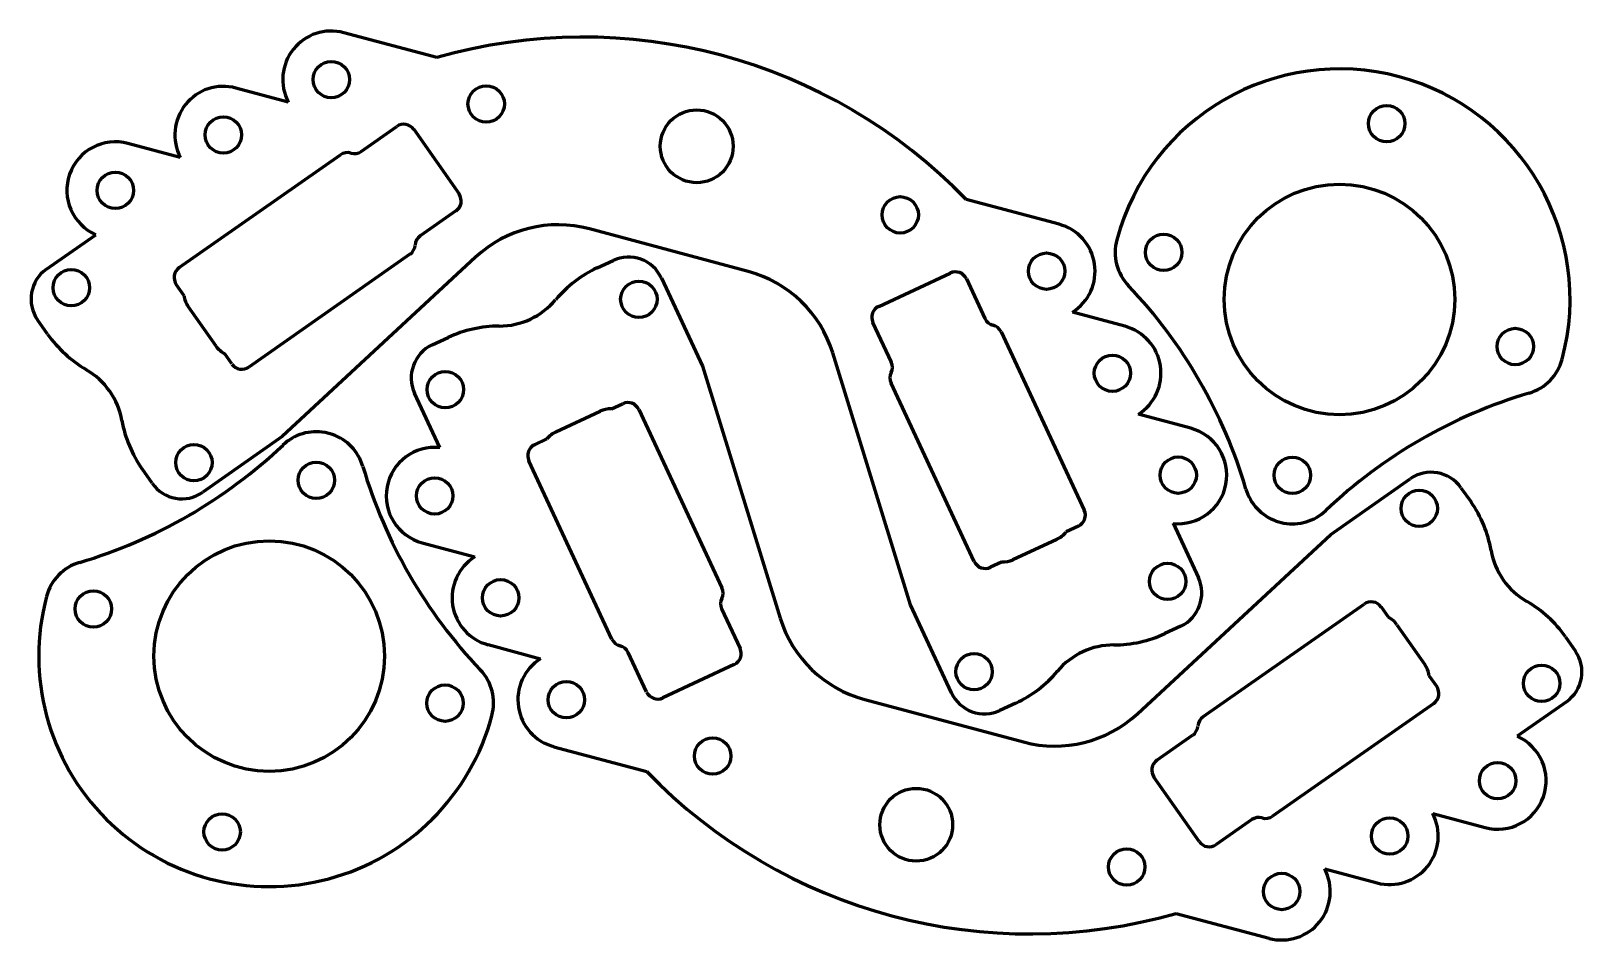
# Model space of a CAD drawing. Header units: millimetres. Extents: x -58 to 70, y -88 to -13.
import ezdxf

# ---------------------------------------------------------------- set-up
doc = ezdxf.new("R2010")
doc.units = ezdxf.units.MM
doc.linetypes.add('K5LT_BASIC', pattern=[0])

msp = doc.modelspace()

# ---------------------------------------------------------------- linework, layer by layer
at = {"color": 150, "linetype": 'K5LT_BASIC', "lineweight": 60, "true_color": 0x0080ff}
for p, q in [((-24.78, -15.1), (-32.43, -13.05)), ((-37.01, -18.77), (-41.33, -17.61)), ((-31.01, -22.83), (-28.06, -20.77)), ((-26.67, -21.01), (-22.94, -26.34)), ((-45.91, -23.33), (-50.23, -22.17)), ((-46, -32.41), (-32.72, -23.11)), ((26.52, -28.84), (18.86, -26.79)), ((-23.19, -27.73), (-26.13, -29.79)), ((0.9, -32.73), (-12.19, -29.22)), ((-56.93, -32.53), (-52.88, -29.7)), ((-26.98, -31.3), (-40.26, -40.6)), ((-21.58, -31.55), (-37.51, -46.33)), ((-11.55, -32.43), (-10.25, -31.82)), ((11.65, -35.61), (17.54, -32.86)), ((-45.6, -34.72), (-46.24, -33.8)), ((-6.26, -33.27), (-2.88, -40.52)), ((18.87, -33.34), (20.39, -36.6)), ((-42.96, -38.89), (-45.25, -35.61)), ((-56.84, -37.89), (-57.67, -36.71)), ((12.69, -40.19), (11.17, -36.93)), ((31.94, -37.24), (27.62, -36.08)), ((-25.15, -38.77), (-23.84, -38.16)), ((21.73, -37.7), (28.58, -52.39)), ((-41.65, -40.35), (-42.24, -39.52)), ((14.27, -60.2), (7.86, -39.44)), ((-2.88, -40.52), (3.53, -61.29)), ((19.52, -56.62), (12.67, -41.93)), ((-24.51, -47.24), (-26.6, -42.76)), ((-14.95, -45.93), (-11.32, -44.24)), ((-10.38, -44.05), (-9.46, -43.62)), ((-8.13, -44.11), (-1.28, -58.8)), ((37.36, -45.64), (33.04, -44.49)), ((-33.36, -46.16), (-33.97, -46)), ((-37.51, -46.33), (-44.06, -50.92)), ((-16.71, -47.01), (-15.69, -46.53)), ((-10.34, -63.03), (-17.19, -48.33)), ((-48.24, -50.18), (-49.06, -49)), ((48.9, -54.4), (55.45, -49.81)), ((59.63, -50.55), (60.46, -51.72)), ((35.9, -53.48), (37.99, -57.97)), ((44.4, -53.29), (45.02, -53.46)), ((26.34, -54.8), (22.71, -56.49)), ((28.1, -53.72), (27.09, -54.19)), ((32.97, -69.18), (48.9, -54.4)), ((-25.97, -55.08), (-21.65, -56.24)), ((21.77, -56.67), (20.85, -57.1)), ((-1.3, -60.53), (0.22, -63.79)), ((17.65, -67.45), (14.27, -60.2)), ((38.37, -69.42), (51.65, -60.13)), ((53.05, -60.37), (53.63, -61.2)), ((36.54, -61.96), (35.24, -62.56)), ((54.35, -61.84), (56.65, -65.11)), ((-20.55, -63.48), (-16.23, -64.64)), ((68.24, -62.84), (69.06, -64.01)), ((-7.48, -67.38), (-9, -64.13)), ((-0.26, -65.12), (-6.15, -67.87)), ((56.99, -66.01), (57.63, -66.92)), ((10.5, -68), (23.58, -71.5)), ((22.94, -68.3), (21.64, -68.9)), ((57.39, -68.32), (44.11, -77.62)), ((68.32, -68.19), (64.27, -71.03)), ((34.58, -73), (37.52, -70.93)), ((-15.12, -71.89), (-7.47, -73.94)), ((38.06, -79.71), (34.33, -74.39)), ((42.4, -77.9), (39.45, -79.96)), ((57.3, -77.4), (61.62, -78.55)), ((48.4, -81.96), (52.72, -83.12)), ((36.17, -85.63), (43.82, -87.68))]:
    msp.add_line(p, q, dxfattribs=at)
for centre, radius in [((-33.47, -16.91), 1.5), ((-20.7, -18.92), 1.5), ((53.51, -20.54), 1.5), ((-42.36, -21.47), 1.5), ((-3.35, -22.41), 3), ((-51.26, -26.04), 1.5), ((49.62, -35.03), 9.5), ((13.42, -28.06), 1.5), ((35.13, -31.15), 1.5), ((25.48, -32.7), 1.5), ((-54.89, -34.06), 1.5), ((-8.12, -35.02), 1.5), ((64.11, -38.91), 1.5), ((30.91, -41.11), 1.5), ((-24.07, -42.46), 1.5), ((-44.79, -48.48), 1.5), ((-34.7, -49.93), 1.5), ((36.33, -49.51), 1.5), ((45.74, -49.52), 1.5), ((-24.94, -51.22), 1.5), ((56.19, -52.25), 1.5), ((-38.58, -64.42), 9.5), ((35.46, -58.27), 1.5), ((-19.51, -59.62), 1.5), ((-53.07, -60.54), 1.5), ((19.51, -65.71), 1.5), ((66.28, -66.67), 1.5), ((-24.09, -68.3), 1.5), ((-14.09, -68.02), 1.5), ((-2.03, -72.66), 1.5), ((62.65, -74.69), 1.5), ((14.74, -78.32), 3), ((-42.46, -78.91), 1.5), ((53.76, -79.25), 1.5), ((32.09, -81.8), 1.5), ((44.86, -83.82), 1.5)]:
    msp.add_circle(centre, radius, dxfattribs=at)
for centre, radius, start, end in [((-33.47, -16.91), 4, 75, 207.6763), ((-12.71, -57.33), 43.92, 44.0492, 105.9508), ((49.62, -35.03), 19, 345, 165), ((-42.36, -21.47), 4, 75, 207.6763), ((-27.49, -21.59), 1, 35, 125), ((-51.26, -26.04), 4, 75, 246.1628), ((-32.14, -23.93), 1, 73.6822, 125), ((-31.58, -22.01), 1, 253.6822, 305), ((-23.76, -26.91), 1, 305, 35), ((-14.78, -38.88), 10, 75, 132.8447), ((25.48, -32.7), 4, 302.3237, 75), ((-27.55, -30.48), 1, 305, 356.3178), ((-25.56, -30.61), 1, 125, 176.3178), ((35.13, -31.15), 4, 165, 223.4999), ((-8.98, -34.54), 3, 25, 115), ((-55.21, -34.99), 3, 125, 215), ((-45.42, -33.23), 1, 125, 215), ((-7.32, -41.49), 10, 115, 139.9419), ((-1.69, -42.39), 10, 17.1553, 75), ((17.97, -33.76), 1, 25, 115), ((2.18, -62.43), 41.44, 16.5001, 43.4999), ((-43.62, -34.47), 2, 187.1884, 215), ((-19.63, -31.14), 6.08, 270.0581, 319.9419), ((12.07, -36.51), 1, 115, 205), ((21.3, -36.18), 1, 205, 256.3178), ((-48.65, -32.15), 10, 215, 239.9419), ((-19.62, -47.23), 10, 90.0581, 115), ((20.82, -38.12), 1, 25, 76.3178), ((30.91, -41.11), 4, 302.3237, 75), ((-41.32, -37.74), 2, 215, 242.8116), ((-23.88, -41.49), 3, 115, 205), ((-56.71, -46.08), 6.08, 10.0581, 59.9419), ((-40.83, -39.78), 1, 215, 305), ((11.78, -40.62), 1, 333.6822, 25), ((64.11, -38.91), 4, 286.5001, 345), ((13.57, -41.5), 1, 153.6822, 205), ((77.02, -82.48), 41.44, 106.5001, 133.4999), ((-10.48, -46.05), 2, 87.1884, 115), ((-9.03, -44.53), 1, 25, 115), ((-40.87, -43.27), 10, 190.0581, 215), ((-34.7, -49.93), 4, 79.5636, 133.4999), ((-14.1, -47.74), 2, 115, 142.8116), ((36.33, -49.51), 4, 263.8372, 75), ((-65.97, -16.97), 41.44, 286.5001, 313.4999), ((-34.7, -49.93), 4, 16.5001, 70.4364), ((-24.94, -51.22), 4, 83.8372, 255), ((-16.28, -47.91), 1, 115, 205), ((8.87, -37.03), 41.44, 196.5001, 223.4999), ((57.17, -52.27), 3, 35, 125), ((-45.78, -48.46), 3, 215, 305), ((45.74, -49.52), 4, 196.5001, 250.4364), ((27.68, -52.81), 1, 295, 25), ((52.27, -57.46), 10, 10.0581, 35), ((45.74, -49.52), 4, 259.5636, 313.4999), ((25.49, -52.98), 2, 295, 322.8116), ((68.1, -54.65), 6.08, 190.0581, 239.9419), ((-53.07, -60.54), 4, 106.5001, 165), ((-19.51, -59.62), 4, 122.3237, 255), ((20.43, -56.2), 1, 205, 295), ((21.87, -54.67), 2, 267.1884, 295), ((35.27, -59.24), 3, 295, 25), ((-38.58, -64.42), 19, 165, 345), ((-0.39, -60.11), 1, 153.6822, 205), ((-2.18, -59.22), 1, 333.6822, 25), ((52.23, -60.95), 1, 35, 125), ((60.05, -68.57), 10, 35, 59.9419), ((13.08, -58.34), 10, 197.1553, 255), ((52.71, -62.98), 2, 35, 62.8116), ((31.01, -53.5), 10, 270.0581, 295), ((-9.43, -62.6), 1, 205, 256.3178), ((-9.91, -64.55), 1, 25, 76.3178), ((-0.68, -64.21), 1, 295, 25), ((31.03, -69.58), 6.08, 90.0581, 139.9419), ((-14.09, -68.02), 4, 122.3237, 255), ((55.01, -66.26), 2, 7.1884, 35), ((66.6, -65.73), 3, 305, 35), ((-24.09, -68.3), 4, 345, 43.4999), ((18.72, -59.23), 10, 295, 319.9419), ((-6.57, -66.96), 1, 205, 295), ((20.37, -66.19), 3, 205, 295), ((56.81, -67.5), 1, 305, 35), ((26.17, -61.84), 10, 255, 312.8447), ((36.95, -70.12), 1, 305, 356.3178), ((38.95, -70.24), 1, 125, 176.3178), ((62.65, -74.69), 4, 255, 66.1628), ((24.1, -43.4), 43.92, 224.0492, 285.9508), ((35.15, -73.82), 1, 125, 215), ((42.97, -78.72), 1, 73.6822, 125), ((43.53, -76.8), 1, 253.6822, 305), ((53.76, -79.25), 4, 255, 27.6763), ((38.88, -79.14), 1, 215, 305), ((44.86, -83.82), 4, 255, 27.6763)]:
    msp.add_arc(centre, radius, start, end, dxfattribs=at)

doc.saveas('drawing.dxf')
